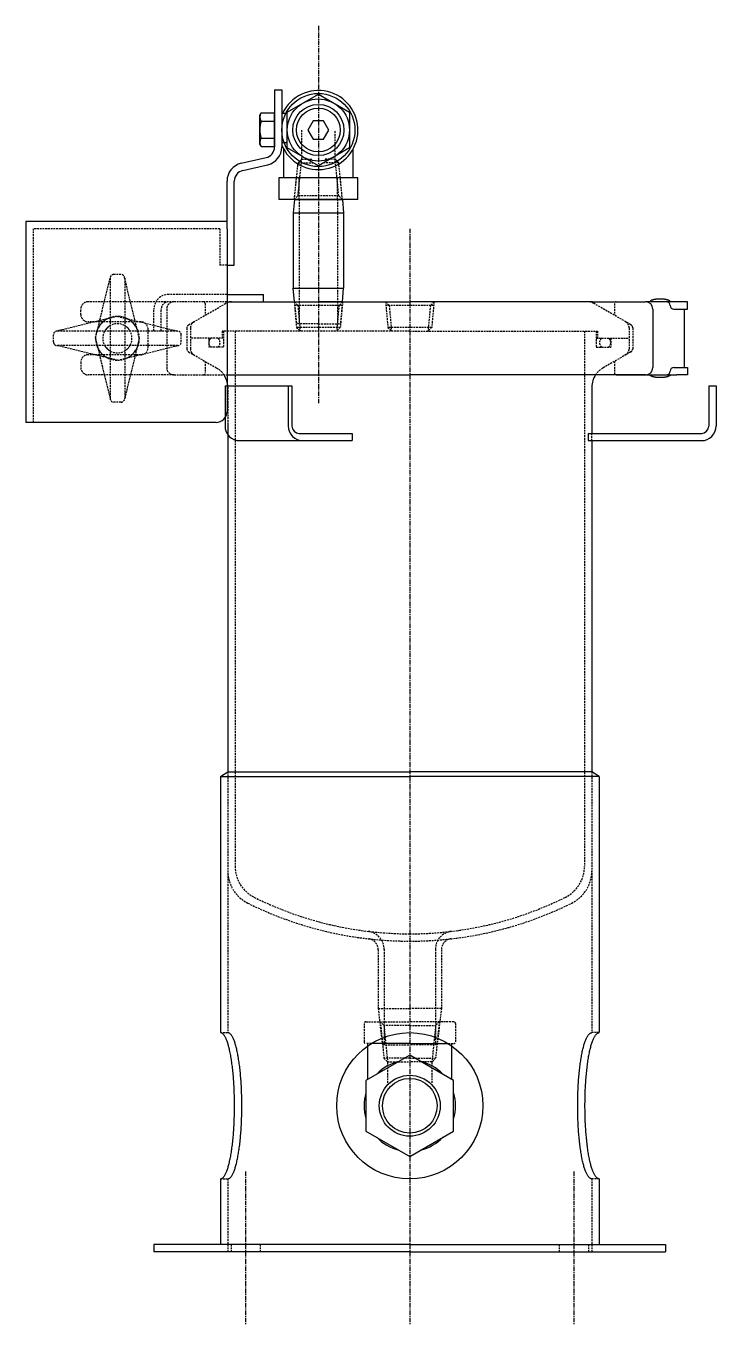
# Model space of a CAD drawing. Extents: x 248 to 800, y 18 to 771.
# Drawn here: x 611.5 to 800.3, y 142.5 to 498 of the extents above; entities that cross this region are included whole.
import ezdxf

# ---------------------------------------------------------------- set-up
doc = ezdxf.new("R2010")
doc.units = 0
doc.linetypes.add('CENTER', pattern=[2, 1.25, -0.25, 0.25, -0.25])
doc.linetypes.add('DASHED', pattern=[0.75, 0.5, -0.25])
doc.layers.get('0').update_dxf_attribs({"linetype": 'CONTINUOUS'})
doc.layers.add('CENTER', color=1, linetype='CENTER')

msp = doc.modelspace()

# ---------------------------------------------------------------- linework, layer by layer
at = {"color": 7, "linetype": 'CONTINUOUS'}
for p, q in [((679.5, 480.52), (679.5, 464.9)), ((679.5, 480.52), (681.5, 480.52)), ((681.5, 480.52), (681.5, 464.9)), ((675.5, 473.6), (675.85, 474.22)), ((675.5, 465.6), (675.5, 473.6)), ((675.85, 474.22), (679.5, 474.22)), ((679.5, 464.98), (679.5, 474.22)), ((681.5, 474.14), (683, 474.14)), ((675.85, 471.91), (679.5, 471.91)), ((675.85, 467.29), (679.5, 467.29)), ((681.5, 466.14), (683, 466.14)), ((675.5, 465.6), (675.85, 464.98)), ((675.85, 464.98), (679.5, 464.98)), ((682, 456.47), (682, 464.32)), ((701, 456.47), (701, 464.35)), ((670.37, 460.41), (677.17, 461.98)), ((670.82, 458.46), (677.62, 460.03)), ((666.5, 442.52), (666.5, 455.54)), ((668.5, 432.52), (668.5, 455.54)), ((680.68, 456.47), (680.68, 450.52)), ((702.33, 456.47), (680.68, 456.47)), ((702.32, 450.52), (702.33, 456.47)), ((702.32, 450.52), (680.68, 450.52)), ((684.94, 450.52), (684.6, 446.82)), ((684.94, 450.52), (698.06, 450.52)), ((698.06, 450.52), (698.4, 446.82)), ((666.5, 444.52), (611.5, 444.52)), ((611.5, 444.52), (611.5, 389.52)), ((684.6, 446.82), (684.6, 426.22)), ((684.6, 446.82), (698.4, 446.82)), ((698.4, 446.82), (698.4, 426.22)), ((666.5, 442.52), (666.5, 392.52)), ((666.5, 432.52), (668.5, 432.52)), ((666.5, 424.52), (676.5, 424.52)), ((676.5, 422.52), (676.5, 424.52)), ((684.94, 422.52), (684.6, 426.22)), ((684.6, 426.22), (698.4, 426.22)), ((698.06, 422.52), (698.4, 426.22)), ((666.5, 422.52), (716.5, 422.52)), ((684.94, 422.52), (698.06, 422.52)), ((698.13, 422.52), (691.5, 422.52)), ((766.5, 422.52), (716.5, 422.52)), ((766.5, 422.52), (773, 422.52)), ((773, 422.52), (781, 422.52)), ((792.51, 422.52), (781, 422.52)), ((783, 420.52), (783, 404.52)), ((787.75, 421.52), (787.75, 421.52)), ((788.75, 420.52), (791.54, 420.52)), ((791.54, 420.52), (791.54, 404.52)), ((791.54, 420.52), (792.51, 420.52)), ((792.51, 420.52), (792.51, 422.52)), ((666.5, 402.52), (716.5, 402.52)), ((773, 402.52), (716.5, 402.52)), ((781, 402.52), (767.33, 402.52)), ((773, 402.52), (781, 402.52)), ((781, 402.52), (789.54, 402.52)), ((787.75, 403.52), (787.75, 403.52)), ((788.75, 404.52), (791.54, 404.52)), ((792.51, 402.52), (789.54, 402.52)), ((791.54, 404.52), (792.51, 404.52)), ((792.51, 404.52), (792.51, 402.52)), ((665.95, 399.52), (665.95, 388.52)), ((665.95, 399.52), (684.27, 399.52)), ((683.27, 399.52), (683.27, 388.52)), ((684.27, 399.52), (684.27, 388.52)), ((766.3, 399.16), (766.3, 389.52)), ((766.3, 399.16), (766.3, 386.52)), ((798.29, 399.52), (798.29, 388.52)), ((798.29, 399.52), (800.29, 399.52)), ((800.29, 399.52), (800.29, 388.52)), ((663.5, 389.52), (611.5, 389.52)), ((666.7, 389.52), (666.7, 293.81)), ((766.3, 389.52), (766.3, 386.52)), ((669.95, 384.52), (700.77, 384.52)), ((686.27, 386.52), (700.77, 386.52)), ((700.77, 386.52), (700.77, 384.52)), ((765.29, 386.52), (765.29, 384.52)), ((765.29, 386.52), (796.29, 386.52)), ((765.29, 384.52), (796.29, 384.52)), ((766.3, 384.52), (766.3, 293.81)), ((664.7, 292.62), (666.7, 293.91)), ((664.7, 292.62), (664.7, 222.62)), ((664.7, 292.62), (716.5, 292.62)), ((666.7, 293.91), (716.5, 293.91)), ((766.3, 293.91), (716.5, 293.91)), ((768.3, 292.62), (716.5, 292.62)), ((768.3, 292.62), (766.3, 293.91)), ((768.3, 292.62), (768.3, 222.62)), ((705, 209.73), (705, 218.88)), ((716.5, 219.52), (705.97, 219.52)), ((716.5, 219.52), (727.04, 219.52)), ((728, 209.73), (728, 218.88)), ((716.5, 216.37), (704.5, 209.44)), ((728.5, 209.44), (716.5, 216.37)), ((704.5, 209.44), (704.5, 195.59)), ((728.5, 195.59), (728.5, 209.44)), ((704.5, 195.59), (716.5, 188.66)), ((716.5, 188.66), (728.5, 195.59)), ((664.7, 182.52), (664.7, 164.52)), ((768.3, 182.52), (768.3, 164.52)), ((716.5, 164.52), (646.5, 164.52)), ((646.5, 164.52), (646.5, 162.52)), ((716.5, 164.52), (786.5, 164.52)), ((786.5, 164.52), (786.5, 162.52)), ((716.5, 162.52), (646.5, 162.52)), ((716.5, 162.52), (786.5, 162.52))]:
    msp.add_line(p, q, dxfattribs=at)
at = {"color": 3, "linetype": 'DASHED'}
for p, q in [((686.94, 461.52), (686.95, 469.52)), ((696.09, 460.46), (696.1, 469.52)), ((684.92, 450.53), (685.94, 460.52)), ((685.92, 451.52), (686.94, 461.52)), ((685.94, 460.52), (686.94, 461.52)), ((685.94, 460.52), (689.95, 460.52)), ((686.94, 461.52), (689.95, 461.52)), ((696.09, 461.51), (693.07, 461.51)), ((697.08, 460.51), (693.07, 460.51)), ((697.08, 460.51), (696.09, 461.51)), ((697.07, 451.51), (696.09, 461.51)), ((698.07, 450.51), (697.08, 460.51)), ((684.94, 450.52), (685.5, 456.52)), ((685.5, 456.52), (697.5, 456.52)), ((686.25, 450.52), (686.25, 456.52)), ((696.75, 450.52), (696.75, 456.52)), ((698.06, 450.52), (697.5, 456.52)), ((684.92, 450.53), (685.92, 451.52)), ((697.07, 451.51), (685.92, 451.52)), ((698.07, 450.51), (697.07, 451.51)), ((686.25, 450.52), (686.25, 422.52)), ((696.75, 450.52), (696.75, 422.52)), ((664.5, 442.52), (613.5, 442.52)), ((613.5, 442.52), (613.5, 389.52)), ((664.5, 442.52), (664.5, 432.52)), ((666.5, 432.52), (664.5, 432.52)), ((630.5, 412.52), (634.5, 428.98)), ((634.5, 428.98), (634.5, 396.06)), ((637.5, 429.98), (635.5, 429.98)), ((642.5, 412.52), (638.5, 428.98)), ((638.5, 428.98), (638.5, 396.06)), ((666.5, 424.52), (650.5, 424.52)), ((626.5, 419.02), (626.5, 420.52)), ((652, 422.52), (628.5, 422.52)), ((646.5, 414.52), (646.5, 420.52)), ((648.5, 414.52), (648.5, 420.52)), ((650, 420.52), (650, 404.52)), ((660, 422.52), (652, 422.52)), ((656, 416.23), (666.2, 422.11)), ((666.5, 422.52), (660, 422.52)), ((660.5, 422.02), (660.5, 418.83)), ((684.88, 422.52), (685.88, 421.52)), ((684.88, 422.52), (685.5, 415.52)), ((684.94, 422.52), (685.5, 416.52)), ((698.04, 421.52), (684.96, 421.52)), ((685.88, 421.52), (686.5, 414.52)), ((686.25, 422.52), (686.25, 416.52)), ((697.13, 421.52), (696.5, 414.52)), ((696.75, 422.52), (696.75, 416.52)), ((698.13, 422.52), (697.13, 421.52)), ((698.06, 422.52), (697.5, 416.52)), ((698.13, 422.52), (697.5, 415.52)), ((709.88, 422.52), (710.5, 415.52)), ((709.88, 422.52), (710.88, 421.52)), ((723.04, 421.52), (709.96, 421.52)), ((710.88, 421.52), (711.5, 414.52)), ((722.13, 421.52), (721.5, 414.52)), ((723.13, 422.52), (722.13, 421.52)), ((723.13, 422.52), (722.5, 415.52)), ((777, 416.23), (766.8, 422.11)), ((772.5, 422.02), (772.5, 418.83)), ((636.5, 418.52), (620.04, 414.52)), ((642.92, 417.02), (628.5, 417.02)), ((636.5, 418.52), (652.96, 414.52)), ((691.5, 416.52), (685.5, 416.52)), ((691.5, 416.52), (697.5, 416.52)), ((619.04, 411.52), (619.04, 413.52)), ((652.96, 414.52), (620.04, 414.52)), ((630.5, 412.52), (634.5, 396.06)), ((642.5, 412.52), (638.5, 396.06)), ((644.92, 410.02), (644.92, 415.02)), ((648.5, 414.52), (646.5, 414.52)), ((653.96, 411.52), (653.96, 413.52)), ((655.5, 415.36), (655.5, 409.67)), ((656.5, 415.36), (656.5, 409.67)), ((665.5, 412.52), (656.5, 412.52)), ((661.5, 412.52), (661.5, 410.12)), ((665.15, 414.52), (665.15, 412.52)), ((716.5, 414.52), (665.15, 414.52)), ((665.5, 414.52), (665.5, 410.12)), ((668.7, 414.52), (668.7, 267.95)), ((685.5, 415.52), (686.5, 414.52)), ((697.5, 415.52), (685.5, 415.52)), ((697.5, 415.52), (696.5, 414.52)), ((722.5, 415.52), (710.5, 415.52)), ((710.5, 415.52), (711.5, 414.52)), ((716.5, 414.52), (767.85, 414.52)), ((722.5, 415.52), (721.5, 414.52)), ((764.3, 414.52), (764.3, 267.95)), ((767.5, 414.52), (767.5, 410.12)), ((767.5, 412.52), (776.5, 412.52)), ((767.85, 414.52), (767.85, 412.52)), ((771.5, 412.52), (771.5, 410.12)), ((776.5, 415.36), (776.5, 409.67)), ((777.5, 415.36), (777.5, 409.67)), ((636.5, 406.52), (620.04, 410.52)), ((652.96, 410.52), (620.04, 410.52)), ((636.5, 406.52), (652.96, 410.52)), ((656, 408.81), (663.7, 404.36)), ((665.5, 410.12), (661.5, 410.12)), ((767.5, 410.12), (771.5, 410.12)), ((777, 408.81), (769.3, 404.36)), ((626.5, 406.02), (626.5, 404.52)), ((642.92, 408.02), (628.5, 408.02)), ((660.5, 406.21), (660.5, 403.02)), ((772.5, 406.21), (772.5, 403.02)), ((652, 402.52), (628.5, 402.52)), ((652, 402.52), (666.5, 402.52)), ((666.7, 399.16), (666.7, 386.18)), ((637.5, 395.06), (635.5, 395.06)), ((766.3, 384.52), (766.3, 386.52)), ((666.7, 293.91), (666.7, 222.62)), ((766.3, 293.91), (766.3, 222.62)), ((707.85, 245.22), (707.85, 229.17)), ((709.5, 245.28), (709.5, 225.52)), ((723.5, 245.28), (723.5, 225.52)), ((725.15, 245.22), (725.15, 229.17)), ((707.85, 229.17), (716.5, 229.17)), ((707.85, 229.17), (708.27, 225.52)), ((725.15, 229.17), (716.5, 229.17)), ((725.15, 229.17), (724.73, 225.52)), ((704, 225.02), (704, 220.02)), ((704.5, 225.52), (716.5, 225.52)), ((708.27, 225.52), (709, 219.17)), ((708.43, 225.52), (709.43, 224.52)), ((708.43, 225.52), (709.43, 215.52)), ((716.5, 224.52), (709.43, 224.52)), ((709.43, 224.52), (710.43, 214.52)), ((709.5, 225.52), (709.5, 219.17)), ((728.5, 225.52), (716.5, 225.52)), ((716.5, 224.52), (723.57, 224.52)), ((723.57, 224.52), (722.57, 214.52)), ((723.5, 225.52), (723.5, 219.17)), ((724.57, 225.52), (723.57, 215.52)), ((724.57, 225.52), (723.57, 224.52)), ((724.73, 225.52), (724, 219.17)), ((729, 225.02), (729, 220.02)), ((664.7, 222.52), (666.7, 222.52)), ((768.3, 222.52), (766.3, 222.52)), ((705.97, 219.52), (704.5, 219.52)), ((705, 218.88), (705, 219.52)), ((709, 219.17), (716.5, 219.17)), ((724, 219.17), (716.5, 219.17)), ((727.04, 219.52), (728.5, 219.52)), ((728, 218.88), (728, 219.52)), ((709.43, 215.52), (710.43, 214.52)), ((716.5, 215.52), (709.43, 215.52)), ((710.43, 214.52), (710.43, 208.52)), ((710.43, 214.52), (716.5, 214.52)), ((716.5, 215.52), (723.57, 215.52)), ((722.57, 214.52), (716.5, 214.52)), ((723.57, 215.52), (722.57, 214.52)), ((722.57, 214.52), (722.57, 208.52)), ((664.7, 182.52), (666.7, 182.52)), ((666.7, 182.52), (666.7, 162.52)), ((768.3, 182.52), (766.3, 182.52)), ((766.3, 182.52), (766.3, 162.52)), ((667.6, 164.52), (667.6, 162.52)), ((675.6, 164.52), (675.6, 162.52)), ((757.4, 164.52), (757.4, 162.52)), ((765.4, 164.52), (765.4, 162.52))]:
    msp.add_line(p, q, dxfattribs=at)
at = {"color": 7, "linetype": 'CONTINUOUS'}
for points in [[(700, 464.61), (691.5, 459.7), (683, 464.61), (683, 474.42), (691.5, 479.33), (700, 474.42)], [(692.94, 467.02), (694.38, 469.52), (692.94, 472.02), (690.05, 472.02), (688.61, 469.52), (690.05, 467.02)]]:
    msp.add_lwpolyline(points, close=True, dxfattribs=at)
for points in [[(787.75, 422.52, 0), (787.75, 422.54, 0), (787.75, 422.55, 0), (787.74, 422.57, 0), (787.74, 422.59, 0), (787.73, 422.61, 0), (787.72, 422.63, 0), (787.71, 422.64, 0), (787.7, 422.66, 0), (787.68, 422.68, 0), (787.67, 422.7, 0), (787.65, 422.72, 0), (787.63, 422.73, 0), (787.61, 422.75, 0), (787.59, 422.77, 0), (787.57, 422.79, 0), (787.54, 422.8, 0), (787.51, 422.82, 0), (787.49, 422.84, 0), (787.46, 422.85, 0), (787.43, 422.87, 0), (787.39, 422.88, 0), (787.36, 422.9, 0), (787.32, 422.92, 0), (787.29, 422.93, 0), (787.25, 422.95, 0), (787.21, 422.96, 0), (787.17, 422.98, 0), (787.13, 422.99, 0), (787.08, 423, 0), (787.04, 423.02, 0), (786.99, 423.03, 0), (786.95, 423.05, 0), (786.9, 423.06, 0), (786.85, 423.07, 0), (786.8, 423.08, 0), (786.75, 423.09, 0), (786.69, 423.11, 0), (786.64, 423.12, 0), (786.58, 423.13, 0), (786.53, 423.14, 0), (786.47, 423.15, 0), (786.41, 423.16, 0), (786.36, 423.17, 0), (786.3, 423.18, 0), (786.24, 423.18, 0), (786.18, 423.19, 0), (786.12, 423.2, 0), (786.05, 423.21, 0), (785.99, 423.21, 0), (785.93, 423.22, 0), (785.86, 423.23, 0), (785.8, 423.23, 0), (785.73, 423.24, 0), (785.67, 423.24, 0), (785.6, 423.25, 0), (785.54, 423.25, 0), (785.47, 423.25, 0), (785.4, 423.25, 0), (785.34, 423.26, 0), (785.27, 423.26, 0), (785.2, 423.26, 0), (785.14, 423.26, 0), (785.07, 423.26, 0), (785, 423.26, 0), (784.93, 423.26, 0), (784.87, 423.26, 0), (784.8, 423.26, 0), (784.73, 423.26, 0), (784.66, 423.26, 0), (784.6, 423.25, 0), (784.53, 423.25, 0), (784.46, 423.25, 0), (784.4, 423.25, 0), (784.33, 423.24, 0), (784.27, 423.24, 0), (784.2, 423.23, 0), (784.14, 423.23, 0), (784.07, 423.22, 0), (784.01, 423.21, 0), (783.95, 423.21, 0), (783.89, 423.2, 0), (783.83, 423.19, 0), (783.76, 423.18, 0), (783.71, 423.18, 0), (783.64, 423.17, 0), (783.59, 423.16, 0), (783.53, 423.15, 0), (783.47, 423.14, 0), (783.42, 423.13, 0), (783.36, 423.12, 0), (783.31, 423.11, 0), (783.26, 423.09, 0), (783.21, 423.08, 0), (783.15, 423.07, 0), (783.11, 423.06, 0), (783.06, 423.05, 0), (783.01, 423.03, 0), (782.96, 423.02, 0), (782.92, 423, 0), (782.88, 422.99, 0), (782.83, 422.98, 0), (782.79, 422.96, 0), (782.75, 422.95, 0), (782.71, 422.93, 0), (782.68, 422.92, 0), (782.64, 422.9, 0), (782.61, 422.88, 0), (782.58, 422.87, 0), (782.54, 422.85, 0), (782.51, 422.84, 0), (782.49, 422.82, 0), (782.46, 422.8, 0), (782.43, 422.79, 0), (782.41, 422.77, 0), (782.39, 422.75, 0), (782.37, 422.73, 0), (782.35, 422.72, 0), (782.33, 422.7, 0), (782.32, 422.68, 0), (782.3, 422.66, 0), (782.29, 422.64, 0), (782.28, 422.63, 0), (782.27, 422.61, 0), (782.26, 422.59, 0), (782.26, 422.57, 0), (782.25, 422.55, 0), (782.25, 422.54, 0), (782.25, 422.52, 0)], [(787.75, 402.52, 0), (787.75, 402.5, 0), (787.75, 402.48, 0), (787.74, 402.46, 0), (787.74, 402.44, 0), (787.73, 402.43, 0), (787.72, 402.41, 0), (787.71, 402.39, 0), (787.7, 402.37, 0), (787.68, 402.35, 0), (787.67, 402.33, 0), (787.65, 402.32, 0), (787.63, 402.3, 0), (787.61, 402.28, 0), (787.59, 402.26, 0), (787.57, 402.25, 0), (787.54, 402.23, 0), (787.51, 402.21, 0), (787.49, 402.2, 0), (787.46, 402.18, 0), (787.43, 402.16, 0), (787.39, 402.15, 0), (787.36, 402.13, 0), (787.32, 402.12, 0), (787.29, 402.1, 0), (787.25, 402.09, 0), (787.21, 402.07, 0), (787.17, 402.06, 0), (787.13, 402.04, 0), (787.08, 402.03, 0), (787.04, 402.01, 0), (786.99, 402, 0), (786.95, 401.99, 0), (786.9, 401.98, 0), (786.85, 401.96, 0), (786.8, 401.95, 0), (786.75, 401.94, 0), (786.69, 401.93, 0), (786.64, 401.92, 0), (786.58, 401.91, 0), (786.53, 401.9, 0), (786.47, 401.89, 0), (786.41, 401.88, 0), (786.36, 401.87, 0), (786.3, 401.86, 0), (786.24, 401.85, 0), (786.18, 401.84, 0), (786.12, 401.83, 0), (786.05, 401.83, 0), (785.99, 401.82, 0), (785.93, 401.81, 0), (785.86, 401.81, 0), (785.8, 401.8, 0), (785.73, 401.8, 0), (785.67, 401.79, 0), (785.6, 401.79, 0), (785.54, 401.78, 0), (785.47, 401.78, 0), (785.4, 401.78, 0), (785.34, 401.77, 0), (785.27, 401.77, 0), (785.2, 401.77, 0), (785.14, 401.77, 0), (785.07, 401.77, 0), (785, 401.77, 0), (784.93, 401.77, 0), (784.87, 401.77, 0), (784.8, 401.77, 0), (784.73, 401.77, 0), (784.66, 401.77, 0), (784.6, 401.78, 0), (784.53, 401.78, 0), (784.46, 401.78, 0), (784.4, 401.79, 0), (784.33, 401.79, 0), (784.27, 401.8, 0), (784.2, 401.8, 0), (784.14, 401.81, 0), (784.07, 401.81, 0), (784.01, 401.82, 0), (783.95, 401.83, 0), (783.89, 401.83, 0), (783.83, 401.84, 0), (783.76, 401.85, 0), (783.71, 401.86, 0), (783.64, 401.87, 0), (783.59, 401.88, 0), (783.53, 401.89, 0), (783.47, 401.9, 0), (783.42, 401.91, 0), (783.36, 401.92, 0), (783.31, 401.93, 0), (783.26, 401.94, 0), (783.21, 401.95, 0), (783.15, 401.96, 0), (783.11, 401.98, 0), (783.06, 401.99, 0), (783.01, 402, 0), (782.96, 402.01, 0), (782.92, 402.03, 0), (782.88, 402.04, 0), (782.83, 402.06, 0), (782.79, 402.07, 0), (782.75, 402.09, 0), (782.71, 402.1, 0), (782.68, 402.12, 0), (782.64, 402.13, 0), (782.61, 402.15, 0), (782.58, 402.16, 0), (782.54, 402.18, 0), (782.51, 402.2, 0), (782.49, 402.21, 0), (782.46, 402.23, 0), (782.43, 402.25, 0), (782.41, 402.26, 0), (782.39, 402.28, 0), (782.37, 402.3, 0), (782.35, 402.32, 0), (782.33, 402.33, 0), (782.32, 402.35, 0), (782.3, 402.37, 0), (782.29, 402.39, 0), (782.28, 402.41, 0), (782.27, 402.43, 0), (782.26, 402.44, 0), (782.26, 402.46, 0), (782.25, 402.48, 0), (782.25, 402.5, 0), (782.25, 402.52, 0)], [(664.7, 182.52, 0), (664.8, 182.52, 0), (664.89, 182.54, 0), (664.99, 182.57, 0), (665.08, 182.61, 0), (665.17, 182.67, 0), (665.27, 182.73, 0), (665.36, 182.81, 0), (665.45, 182.9, 0), (665.55, 183, 0), (665.64, 183.12, 0), (665.73, 183.24, 0), (665.82, 183.38, 0), (665.91, 183.53, 0), (666, 183.69, 0), (666.09, 183.86, 0), (666.18, 184.04, 0), (666.27, 184.23, 0), (666.35, 184.44, 0), (666.44, 184.65, 0), (666.52, 184.88, 0), (666.6, 185.12, 0), (666.69, 185.36, 0), (666.77, 185.62, 0), (666.85, 185.89, 0), (666.92, 186.16, 0), (667, 186.45, 0), (667.08, 186.75, 0), (667.15, 187.06, 0), (667.22, 187.37, 0), (667.29, 187.7, 0), (667.36, 188.03, 0), (667.43, 188.37, 0), (667.5, 188.73, 0), (667.56, 189.09, 0), (667.62, 189.45, 0), (667.68, 189.83, 0), (667.75, 190.21, 0), (667.8, 190.6, 0), (667.86, 191, 0), (667.91, 191.41, 0), (667.96, 191.82, 0), (668.01, 192.23, 0), (668.06, 192.66, 0), (668.11, 193.09, 0), (668.15, 193.52, 0), (668.19, 193.97, 0), (668.23, 194.41, 0), (668.27, 194.86, 0), (668.3, 195.32, 0), (668.34, 195.78, 0), (668.37, 196.24, 0), (668.4, 196.71, 0), (668.42, 197.18, 0), (668.45, 197.66, 0), (668.47, 198.13, 0), (668.49, 198.62, 0), (668.5, 199.1, 0), (668.52, 199.58, 0), (668.53, 200.07, 0), (668.54, 200.56, 0), (668.55, 201.04, 0), (668.56, 201.53, 0), (668.56, 202.03, 0), (668.56, 202.52, 0), (668.56, 203.01, 0), (668.56, 203.5, 0), (668.55, 203.99, 0), (668.54, 204.48, 0), (668.53, 204.97, 0), (668.52, 205.45, 0), (668.5, 205.94, 0), (668.49, 206.42, 0), (668.47, 206.9, 0), (668.45, 207.38, 0), (668.42, 207.85, 0), (668.4, 208.32, 0), (668.37, 208.79, 0), (668.34, 209.25, 0), (668.3, 209.71, 0), (668.27, 210.17, 0), (668.23, 210.62, 0), (668.19, 211.07, 0), (668.15, 211.51, 0), (668.11, 211.94, 0), (668.06, 212.37, 0), (668.01, 212.8, 0), (667.96, 213.22, 0), (667.91, 213.63, 0), (667.86, 214.03, 0), (667.8, 214.43, 0), (667.75, 214.82, 0), (667.68, 215.2, 0), (667.62, 215.58, 0), (667.56, 215.95, 0), (667.5, 216.31, 0), (667.43, 216.66, 0), (667.36, 217, 0), (667.29, 217.34, 0), (667.22, 217.66, 0), (667.15, 217.98, 0), (667.08, 218.28, 0), (667, 218.58, 0), (666.92, 218.87, 0), (666.85, 219.15, 0), (666.77, 219.41, 0), (666.69, 219.67, 0), (666.6, 219.92, 0), (666.52, 220.16, 0), (666.44, 220.38, 0), (666.35, 220.6, 0), (666.27, 220.8, 0), (666.18, 220.99, 0), (666.09, 221.18, 0), (666, 221.35, 0), (665.91, 221.51, 0), (665.82, 221.66, 0), (665.73, 221.79, 0), (665.64, 221.92, 0), (665.55, 222.03, 0), (665.45, 222.13, 0), (665.36, 222.22, 0), (665.27, 222.3, 0), (665.17, 222.37, 0), (665.08, 222.42, 0), (664.99, 222.46, 0), (664.89, 222.49, 0), (664.8, 222.51, 0), (664.7, 222.52, 0)], [(768.3, 182.52, 0), (768.21, 182.52, 0), (768.11, 182.54, 0), (768.02, 182.57, 0), (767.92, 182.61, 0), (767.83, 182.67, 0), (767.73, 182.73, 0), (767.64, 182.81, 0), (767.55, 182.9, 0), (767.46, 183, 0), (767.36, 183.12, 0), (767.27, 183.24, 0), (767.18, 183.38, 0), (767.09, 183.53, 0), (767, 183.69, 0), (766.91, 183.86, 0), (766.82, 184.04, 0), (766.74, 184.23, 0), (766.65, 184.44, 0), (766.57, 184.65, 0), (766.48, 184.88, 0), (766.4, 185.12, 0), (766.32, 185.36, 0), (766.24, 185.62, 0), (766.16, 185.89, 0), (766.08, 186.16, 0), (766, 186.45, 0), (765.92, 186.75, 0), (765.85, 187.06, 0), (765.78, 187.37, 0), (765.71, 187.7, 0), (765.64, 188.03, 0), (765.57, 188.37, 0), (765.5, 188.73, 0), (765.44, 189.09, 0), (765.38, 189.45, 0), (765.32, 189.83, 0), (765.26, 190.21, 0), (765.2, 190.6, 0), (765.14, 191, 0), (765.09, 191.41, 0), (765.04, 191.82, 0), (764.99, 192.23, 0), (764.94, 192.66, 0), (764.9, 193.09, 0), (764.85, 193.52, 0), (764.81, 193.97, 0), (764.77, 194.41, 0), (764.73, 194.86, 0), (764.7, 195.32, 0), (764.67, 195.78, 0), (764.63, 196.24, 0), (764.61, 196.71, 0), (764.58, 197.18, 0), (764.56, 197.66, 0), (764.53, 198.13, 0), (764.51, 198.62, 0), (764.5, 199.1, 0), (764.48, 199.58, 0), (764.47, 200.07, 0), (764.46, 200.56, 0), (764.45, 201.04, 0), (764.45, 201.53, 0), (764.44, 202.03, 0), (764.44, 202.52, 0), (764.44, 203.01, 0), (764.45, 203.5, 0), (764.45, 203.99, 0), (764.46, 204.48, 0), (764.47, 204.97, 0), (764.48, 205.45, 0), (764.5, 205.94, 0), (764.51, 206.42, 0), (764.53, 206.9, 0), (764.56, 207.38, 0), (764.58, 207.85, 0), (764.61, 208.32, 0), (764.63, 208.79, 0), (764.67, 209.25, 0), (764.7, 209.71, 0), (764.73, 210.17, 0), (764.77, 210.62, 0), (764.81, 211.07, 0), (764.85, 211.51, 0), (764.9, 211.94, 0), (764.94, 212.37, 0), (764.99, 212.8, 0), (765.04, 213.22, 0), (765.09, 213.63, 0), (765.14, 214.03, 0), (765.2, 214.43, 0), (765.26, 214.82, 0), (765.32, 215.2, 0), (765.38, 215.58, 0), (765.44, 215.95, 0), (765.5, 216.31, 0), (765.57, 216.66, 0), (765.64, 217, 0), (765.71, 217.34, 0), (765.78, 217.66, 0), (765.85, 217.98, 0), (765.92, 218.28, 0), (766, 218.58, 0), (766.08, 218.87, 0), (766.16, 219.15, 0), (766.24, 219.41, 0), (766.32, 219.67, 0), (766.4, 219.92, 0), (766.48, 220.16, 0), (766.57, 220.38, 0), (766.65, 220.6, 0), (766.74, 220.8, 0), (766.82, 220.99, 0), (766.91, 221.18, 0), (767, 221.35, 0), (767.09, 221.51, 0), (767.18, 221.66, 0), (767.27, 221.79, 0), (767.36, 221.92, 0), (767.46, 222.03, 0), (767.55, 222.13, 0), (767.64, 222.22, 0), (767.73, 222.3, 0), (767.83, 222.37, 0), (767.92, 222.42, 0), (768.02, 222.46, 0), (768.11, 222.49, 0), (768.21, 222.51, 0), (768.3, 222.52, 0)]]:
    msp.add_polyline3d(points, dxfattribs=at)
at = {"color": 3, "linetype": 'DASHED'}
for points in [[(666.7, 182.52, 0), (666.8, 182.52, 0), (666.89, 182.54, 0), (666.99, 182.57, 0), (667.08, 182.61, 0), (667.17, 182.67, 0), (667.27, 182.73, 0), (667.36, 182.81, 0), (667.45, 182.9, 0), (667.55, 183, 0), (667.64, 183.12, 0), (667.73, 183.24, 0), (667.82, 183.38, 0), (667.91, 183.53, 0), (668, 183.69, 0), (668.09, 183.86, 0), (668.18, 184.04, 0), (668.27, 184.23, 0), (668.35, 184.44, 0), (668.44, 184.65, 0), (668.52, 184.88, 0), (668.6, 185.12, 0), (668.69, 185.36, 0), (668.77, 185.62, 0), (668.85, 185.89, 0), (668.92, 186.16, 0), (669, 186.45, 0), (669.08, 186.75, 0), (669.15, 187.06, 0), (669.22, 187.37, 0), (669.29, 187.7, 0), (669.36, 188.03, 0), (669.43, 188.37, 0), (669.5, 188.73, 0), (669.56, 189.09, 0), (669.62, 189.45, 0), (669.68, 189.83, 0), (669.75, 190.21, 0), (669.8, 190.6, 0), (669.86, 191, 0), (669.91, 191.41, 0), (669.96, 191.82, 0), (670.01, 192.23, 0), (670.06, 192.66, 0), (670.11, 193.09, 0), (670.15, 193.52, 0), (670.19, 193.97, 0), (670.23, 194.41, 0), (670.27, 194.86, 0), (670.3, 195.32, 0), (670.34, 195.78, 0), (670.37, 196.24, 0), (670.4, 196.71, 0), (670.42, 197.18, 0), (670.45, 197.66, 0), (670.47, 198.13, 0), (670.49, 198.62, 0), (670.5, 199.1, 0), (670.52, 199.58, 0), (670.53, 200.07, 0), (670.54, 200.56, 0), (670.55, 201.04, 0), (670.56, 201.53, 0), (670.56, 202.03, 0), (670.56, 202.52, 0), (670.56, 203.01, 0), (670.56, 203.5, 0), (670.55, 203.99, 0), (670.54, 204.48, 0), (670.53, 204.97, 0), (670.52, 205.45, 0), (670.5, 205.94, 0), (670.49, 206.42, 0), (670.47, 206.9, 0), (670.45, 207.38, 0), (670.42, 207.85, 0), (670.4, 208.32, 0), (670.37, 208.79, 0), (670.34, 209.25, 0), (670.3, 209.71, 0), (670.27, 210.17, 0), (670.23, 210.62, 0), (670.19, 211.07, 0), (670.15, 211.51, 0), (670.11, 211.94, 0), (670.06, 212.37, 0), (670.01, 212.8, 0), (669.96, 213.22, 0), (669.91, 213.63, 0), (669.86, 214.03, 0), (669.8, 214.43, 0), (669.75, 214.82, 0), (669.68, 215.2, 0), (669.62, 215.58, 0), (669.56, 215.95, 0), (669.5, 216.31, 0), (669.43, 216.66, 0), (669.36, 217, 0), (669.29, 217.34, 0), (669.22, 217.66, 0), (669.15, 217.98, 0), (669.08, 218.28, 0), (669, 218.58, 0), (668.92, 218.87, 0), (668.85, 219.15, 0), (668.77, 219.41, 0), (668.69, 219.67, 0), (668.6, 219.92, 0), (668.52, 220.16, 0), (668.44, 220.38, 0), (668.35, 220.6, 0), (668.27, 220.8, 0), (668.18, 220.99, 0), (668.09, 221.18, 0), (668, 221.35, 0), (667.91, 221.51, 0), (667.82, 221.66, 0), (667.73, 221.79, 0), (667.64, 221.92, 0), (667.55, 222.03, 0), (667.45, 222.13, 0), (667.36, 222.22, 0), (667.27, 222.3, 0), (667.17, 222.37, 0), (667.08, 222.42, 0), (666.99, 222.46, 0), (666.89, 222.49, 0), (666.8, 222.51, 0), (666.7, 222.52, 0)], [(766.3, 182.52, 0), (766.21, 182.52, 0), (766.11, 182.54, 0), (766.02, 182.57, 0), (765.92, 182.61, 0), (765.83, 182.67, 0), (765.73, 182.73, 0), (765.64, 182.81, 0), (765.55, 182.9, 0), (765.46, 183, 0), (765.36, 183.12, 0), (765.27, 183.24, 0), (765.18, 183.38, 0), (765.09, 183.53, 0), (765, 183.69, 0), (764.91, 183.86, 0), (764.82, 184.04, 0), (764.74, 184.23, 0), (764.65, 184.44, 0), (764.57, 184.65, 0), (764.48, 184.88, 0), (764.4, 185.12, 0), (764.32, 185.36, 0), (764.24, 185.62, 0), (764.16, 185.89, 0), (764.08, 186.16, 0), (764, 186.45, 0), (763.92, 186.75, 0), (763.85, 187.06, 0), (763.78, 187.37, 0), (763.71, 187.7, 0), (763.64, 188.03, 0), (763.57, 188.37, 0), (763.5, 188.73, 0), (763.44, 189.09, 0), (763.38, 189.45, 0), (763.32, 189.83, 0), (763.26, 190.21, 0), (763.2, 190.6, 0), (763.14, 191, 0), (763.09, 191.41, 0), (763.04, 191.82, 0), (762.99, 192.23, 0), (762.94, 192.66, 0), (762.9, 193.09, 0), (762.85, 193.52, 0), (762.81, 193.97, 0), (762.77, 194.41, 0), (762.73, 194.86, 0), (762.7, 195.32, 0), (762.67, 195.78, 0), (762.63, 196.24, 0), (762.61, 196.71, 0), (762.58, 197.18, 0), (762.56, 197.66, 0), (762.53, 198.13, 0), (762.51, 198.62, 0), (762.5, 199.1, 0), (762.48, 199.58, 0), (762.47, 200.07, 0), (762.46, 200.56, 0), (762.45, 201.04, 0), (762.45, 201.53, 0), (762.44, 202.03, 0), (762.44, 202.52, 0), (762.44, 203.01, 0), (762.45, 203.5, 0), (762.45, 203.99, 0), (762.46, 204.48, 0), (762.47, 204.97, 0), (762.48, 205.45, 0), (762.5, 205.94, 0), (762.51, 206.42, 0), (762.53, 206.9, 0), (762.56, 207.38, 0), (762.58, 207.85, 0), (762.61, 208.32, 0), (762.63, 208.79, 0), (762.67, 209.25, 0), (762.7, 209.71, 0), (762.73, 210.17, 0), (762.77, 210.62, 0), (762.81, 211.07, 0), (762.85, 211.51, 0), (762.9, 211.94, 0), (762.94, 212.37, 0), (762.99, 212.8, 0), (763.04, 213.22, 0), (763.09, 213.63, 0), (763.14, 214.03, 0), (763.2, 214.43, 0), (763.26, 214.82, 0), (763.32, 215.2, 0), (763.38, 215.58, 0), (763.44, 215.95, 0), (763.5, 216.31, 0), (763.57, 216.66, 0), (763.64, 217, 0), (763.71, 217.34, 0), (763.78, 217.66, 0), (763.85, 217.98, 0), (763.92, 218.28, 0), (764, 218.58, 0), (764.08, 218.87, 0), (764.16, 219.15, 0), (764.24, 219.41, 0), (764.32, 219.67, 0), (764.4, 219.92, 0), (764.48, 220.16, 0), (764.57, 220.38, 0), (764.65, 220.6, 0), (764.74, 220.8, 0), (764.82, 220.99, 0), (764.91, 221.18, 0), (765, 221.35, 0), (765.09, 221.51, 0), (765.18, 221.66, 0), (765.27, 221.79, 0), (765.36, 221.92, 0), (765.46, 222.03, 0), (765.55, 222.13, 0), (765.64, 222.22, 0), (765.73, 222.3, 0), (765.83, 222.37, 0), (765.92, 222.42, 0), (766.02, 222.46, 0), (766.11, 222.49, 0), (766.21, 222.51, 0), (766.3, 222.52, 0)]]:
    msp.add_polyline3d(points, dxfattribs=at)
at = {"color": 7, "linetype": 'CONTINUOUS'}
for centre, radius in [((691.5, 469.52), 10), ((691.5, 469.52), 8.5), ((691.5, 469.52), 7), ((691.5, 469.52), 6), ((716.5, 202.52), 20), ((716.5, 202.52), 8.33), ((716.5, 202.52), 7.47)]:
    msp.add_circle(centre, radius, dxfattribs=at)
for centre, radius, start, end in [((691.5, 469.52), 10.82, 202.4613, 154.6989), ((677.54, 473.06), 2.04, 145.6158, 214.3842), ((683.14, 469.6), 7.64, 162.412, 197.588), ((677.54, 466.13), 2.04, 145.6158, 214.3842), ((676.5, 464.9), 3, 282.9946, 0), ((676.5, 464.9), 5, 282.9946, 0), ((671.5, 455.54), 5, 102.9946, 180), ((671.5, 455.54), 3, 102.9946, 180), ((781, 420.52), 2, 0, 90), ((786.75, 421.52), 1, 0, 90), ((788.75, 421.52), 1, 180, 270), ((660.7, 399.16), 6, 360, 33.976), ((772.3, 399.16), 6, 146.024, 180), ((781, 404.52), 2, 270, 0), ((786.75, 403.52), 1, 270, 0), ((788.75, 403.52), 1, 90, 180), ((663.5, 392.52), 3, 270, 0), ((669.95, 388.52), 4, 180, 270), ((687.27, 388.52), 4, 180, 270), ((686.27, 388.52), 2, 180, 270), ((796.29, 388.52), 4, 270, 0), ((796.29, 388.52), 2, 270, 0), ((716.5, 202.52), 12.5, 103.7398, 136.2602), ((716.5, 202.52), 12.5, 43.7398, 76.2602), ((716.5, 202.52), 12.5, 163.7398, 196.2602), ((716.5, 202.52), 12.5, 343.7398, 16.2602), ((716.5, 202.52), 12.5, 223.7398, 256.2602), ((716.5, 202.52), 12.5, 283.7398, 316.2602)]:
    msp.add_arc(centre, radius, start, end, dxfattribs=at)
at = {"color": 3, "linetype": 'DASHED'}
for centre, radius, start, end in [((635.5, 428.98), 1, 90, 180), ((637.5, 428.98), 1, 0, 90), ((650.5, 420.52), 4, 90, 180), ((628.5, 420.52), 2, 90, 180), ((650.5, 420.52), 2, 90, 180), ((652, 420.52), 2, 90, 180), ((660, 422.02), 0.5, 0, 90), ((667.7, 419.52), 3, 90, 120), ((765.3, 419.52), 3, 60, 90), ((773, 422.02), 0.5, 90, 180), ((628.5, 419.02), 2, 180, 270), ((636.5, 412.52), 6, 109.4712, 250.5288), ((636.5, 412.52), 6, 19.4712, 160.5288), ((636.5, 412.52), 4, 120, 240), ((636.5, 412.52), 4, 30, 150), ((636.5, 412.52), 6, 289.4712, 70.5288), ((636.5, 412.52), 4, 300, 60), ((642.92, 415.02), 2, 0, 90), ((656.5, 415.36), 1, 120, 180), ((658.5, 415.36), 2, 120, 180), ((774.5, 415.36), 2, 0, 60), ((776.5, 415.36), 1, 0, 60), ((620.04, 413.52), 1, 90, 180), ((652.96, 413.52), 1, 0, 90), ((663.05, 411.32), 1.55, 129.268, 230.732), ((663.05, 411.32), 1.55, 309.268, 50.732), ((769.95, 411.32), 1.55, 129.268, 230.732), ((769.95, 411.32), 1.55, 309.268, 50.732), ((620.04, 411.52), 1, 180, 270), ((636.5, 412.52), 6, 199.4712, 340.5288), ((636.5, 412.52), 4, 210, 330), ((642.92, 410.02), 2, 270, 0), ((652.96, 411.52), 1, 270, 0), ((656.5, 409.67), 1, 180, 240), ((658.5, 409.67), 2, 180, 240), ((774.5, 409.67), 2, 300, 0), ((776.5, 409.67), 1, 300, 0), ((628.5, 406.02), 2, 90, 180), ((628.5, 404.52), 2, 180, 270), ((652, 404.52), 2, 180, 270), ((660, 403.02), 0.5, 270, 0), ((660.7, 399.16), 6, 33.976, 60), ((772.3, 399.16), 6, 120, 146.024), ((773, 403.02), 0.5, 180, 270), ((635.5, 396.06), 1, 180, 270), ((637.5, 396.06), 1, 270, 0), ((676.6, 266.82), 9.9, 180, 243.5884), ((678.2, 268.05), 9.5, 180, 243.5874), ((754.8, 268.05), 9.5, 296.4126, 0), ((756.4, 266.82), 9.9, 296.4116, 0), ((716.5, 345.16), 95.6, 243.5874, 270), ((716.5, 345.16), 95.6, 270, 296.4126), ((716.5, 347.16), 99.6, 243.5884, 270), ((716.5, 347.16), 99.6, 270, 296.4116), ((704.5, 245.28), 5, 0, 83.1492), ((728.5, 245.28), 5, 96.8508, 180), ((704.85, 245.22), 3, 0, 83.4801), ((728.15, 245.22), 3, 96.5199, 180), ((704.5, 225.02), 0.5, 90, 180), ((728.5, 225.02), 0.5, 0, 90), ((704.5, 220.02), 0.5, 180, 270), ((728.5, 220.02), 0.5, 270, 0)]:
    msp.add_arc(centre, radius, start, end, dxfattribs=at)
at = {"layer": 'CENTER', "color": 1, "linetype": 'CENTER'}
for p, q in [((691.5, 497.99), (691.5, 394.52)), ((716.5, 442.52), (716.5, 142.52)), ((671.6, 184.52), (671.6, 142.52)), ((761.4, 184.52), (761.4, 142.52))]:
    msp.add_line(p, q, dxfattribs=at)

doc.saveas('drawing.dxf')
